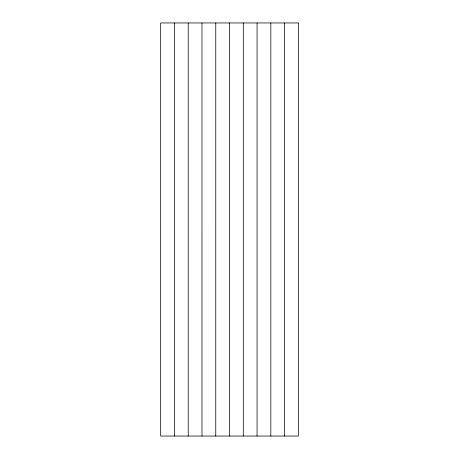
<?xml version="1.0" encoding="UTF-8"?>
<svg xmlns="http://www.w3.org/2000/svg" width="459" height="459" viewBox="0 0 459 459"><rect width="100%" height="100%" fill="white"/><g stroke="black" fill="none" stroke-linecap="round" stroke-linejoin="round"><path stroke-width="0.69" d="M284.609 22.95L284.603 436.05M270.839 22.95L270.833 436.05M257.063 22.95L257.063 436.05M243.299 22.95L243.293 436.05M229.529 22.95L229.523 436.05M215.759 22.95L215.753 436.05M201.989 22.95L201.983 436.05M188.219 22.95L188.213 436.05M174.449 22.95L174.443 436.05M298.379 22.95L160.679 22.95L160.673 436.05L298.373 436.05L298.379 22.95"/></g></svg>
